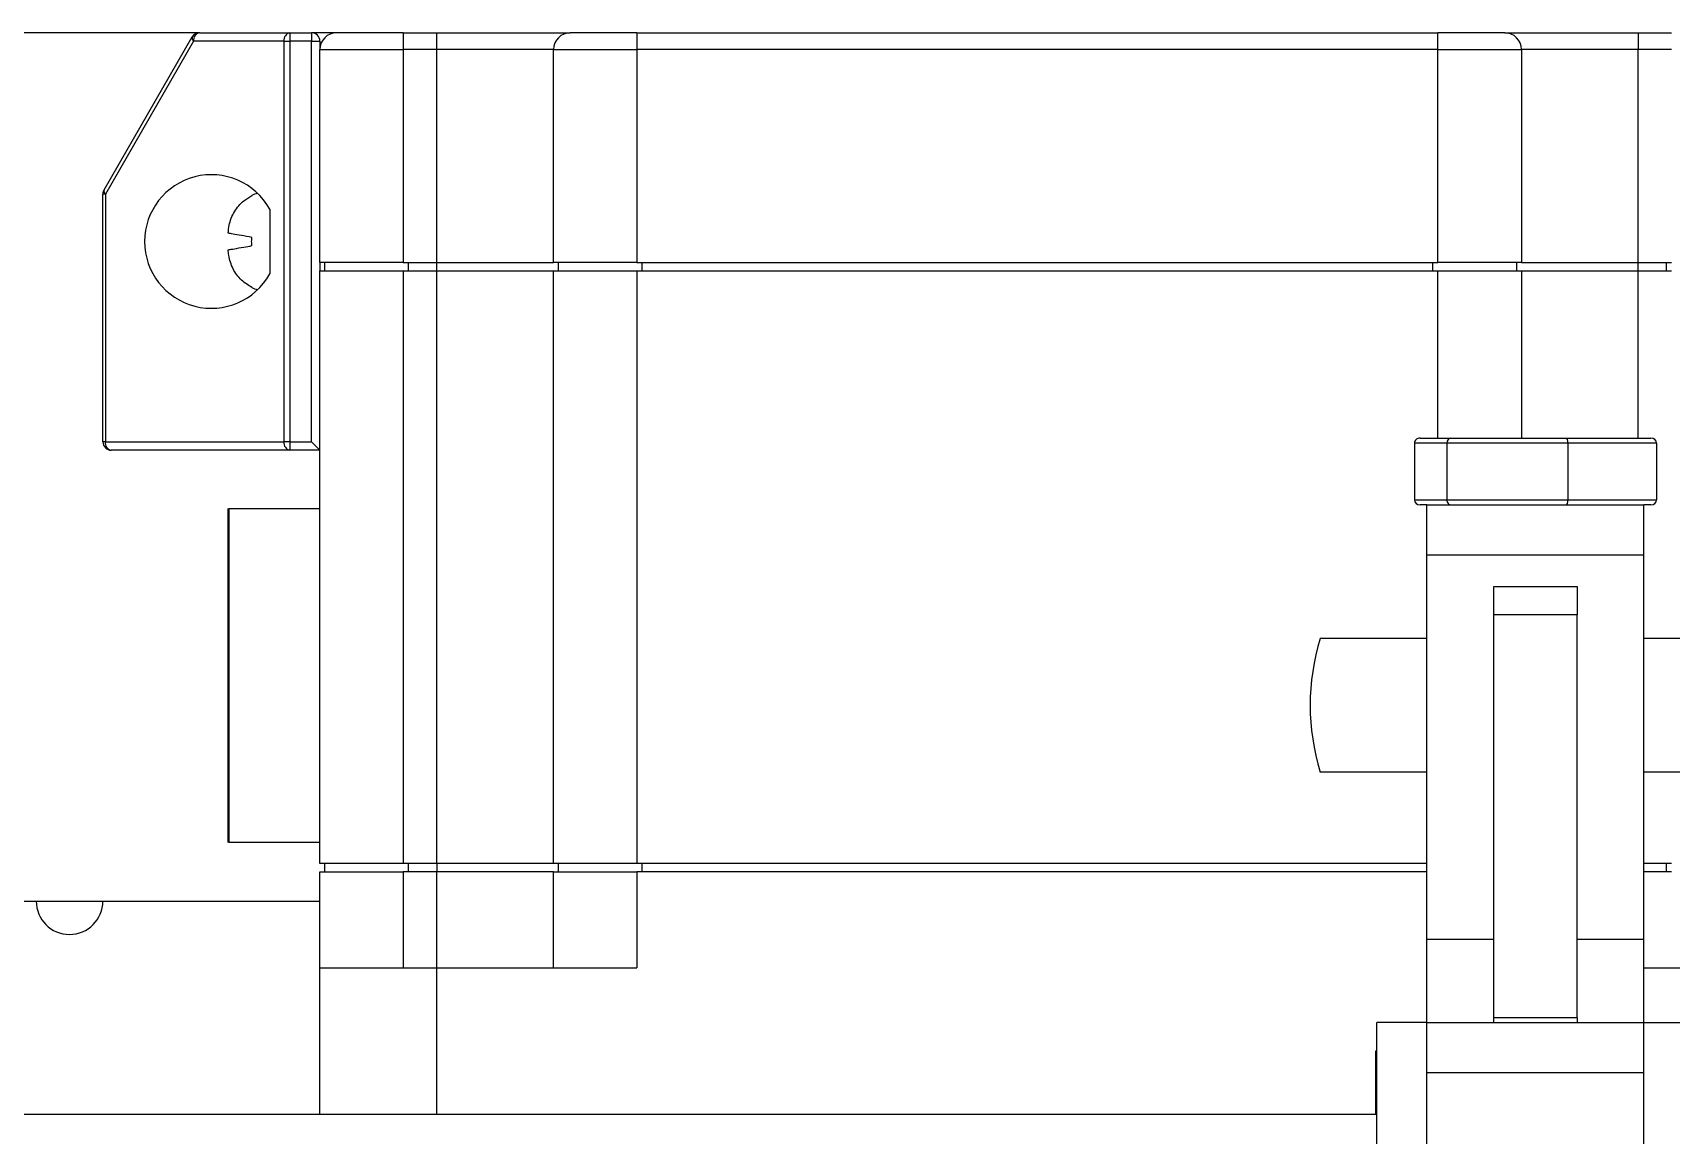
# Model space of a CAD drawing. Header units: millimetres. Extents: x -2889 to 8174, y 2447 to 8478.
# Drawn here: x 1609.78 to 1619.6, y 3402.79 to 3409.39 of the extents above; entities that cross this region are included whole.
import ezdxf

# ---------------------------------------------------------------- set-up
doc = ezdxf.new("R2010")
doc.units = ezdxf.units.MM

msp = doc.modelspace()

# ---------------------------------------------------------------- linework, layer by layer
at = {"color": 7, "linetype": 'Continuous', "lineweight": 25}
for p, q in [((1610.7787, 3409.3929), (1608.3999, 3409.3929)), ((1610.2066, 3408.4519), (1610.7354, 3409.3679)), ((1610.7787, 3409.3929), (1611.3206, 3409.3929)), ((1611.3206, 3409.3929), (1611.4499, 3409.3929)), ((1611.3206, 3409.3929), (1611.3206, 3409.3429)), ((1611.5999, 3409.3929), (1611.4499, 3409.3929)), ((1611.4499, 3409.3929), (1611.4499, 3409.3429)), ((1611.9999, 3409.3929), (1611.5999, 3409.3929)), ((1611.9999, 3409.3929), (1611.9999, 3409.2929)), ((1611.9999, 3409.3929), (1612.1999, 3409.3929)), ((1612.1999, 3409.2929), (1612.1999, 3409.3929)), ((1612.1999, 3409.3929), (1612.9999, 3409.3929)), ((1613.3999, 3409.3929), (1612.9999, 3409.3929)), ((1613.3999, 3409.3929), (1613.3999, 3409.2929)), ((1613.3999, 3409.3929), (1618.1999, 3409.3929)), ((1618.1999, 3409.2929), (1618.1999, 3409.3929)), ((1618.5999, 3409.3929), (1618.1999, 3409.3929)), ((1618.5999, 3409.3929), (1619.3999, 3409.3929)), ((1619.3999, 3409.3929), (1619.3999, 3409.2929)), ((1619.3999, 3409.3929), (1619.5999, 3409.3929)), ((1610.7434, 3409.3429), (1610.2145, 3408.4269)), ((1611.2852, 3409.3429), (1610.7434, 3409.3429)), ((1611.2852, 3406.9429), (1611.2852, 3409.3429)), ((1611.2852, 3409.3429), (1611.3206, 3409.3429)), ((1611.4499, 3409.3429), (1611.3206, 3409.3429)), ((1611.3206, 3409.3429), (1611.3206, 3406.9429)), ((1611.4499, 3406.9429), (1611.4499, 3409.3429)), ((1611.4499, 3409.3429), (1611.4999, 3409.3429)), ((1611.4999, 3409.3429), (1611.4999, 3409.2929)), ((1611.4999, 3409.2929), (1611.9999, 3409.2929)), ((1611.4999, 3408.0179), (1611.4999, 3409.2929)), ((1612.1999, 3409.2929), (1611.9999, 3409.2929)), ((1611.9999, 3409.2929), (1611.9999, 3408.0179)), ((1612.8999, 3409.2929), (1612.1999, 3409.2929)), ((1612.1999, 3408.0179), (1612.1999, 3409.2929)), ((1612.8999, 3409.2929), (1613.3999, 3409.2929)), ((1612.8999, 3408.0179), (1612.8999, 3409.2929)), ((1618.1999, 3409.2929), (1613.3999, 3409.2929)), ((1613.3999, 3409.2929), (1613.3999, 3408.0179)), ((1618.1999, 3408.0179), (1618.1999, 3409.2929)), ((1618.1999, 3409.2929), (1618.6999, 3409.2929)), ((1618.6999, 3409.2929), (1618.6999, 3408.0179)), ((1619.3999, 3409.2929), (1618.6999, 3409.2929)), ((1619.3999, 3408.0179), (1619.3999, 3409.2929)), ((1619.5999, 3409.2929), (1619.3999, 3409.2929)), ((1610.1999, 3406.9429), (1610.1999, 3408.4269)), ((1610.2145, 3408.4269), (1610.1999, 3408.4269)), ((1610.2145, 3408.4269), (1610.2145, 3406.9429)), ((1611.0928, 3408.4177), (1611.0917, 3408.4179)), ((1611.1999, 3408.3366), (1611.1999, 3407.9493)), ((1611.9999, 3408.0179), (1611.4999, 3408.0179)), ((1611.4999, 3408.0179), (1611.4999, 3407.9679)), ((1611.5299, 3407.9679), (1611.5299, 3408.0179)), ((1611.9999, 3408.0179), (1612.1999, 3408.0179)), ((1612.0299, 3408.0179), (1612.0299, 3407.9679)), ((1612.1999, 3408.0179), (1612.8999, 3408.0179)), ((1612.1999, 3407.9679), (1612.1999, 3408.0179)), ((1613.3999, 3408.0179), (1612.8999, 3408.0179)), ((1612.9299, 3407.9679), (1612.9299, 3408.0179)), ((1613.3999, 3408.0179), (1618.1999, 3408.0179)), ((1613.4299, 3408.0179), (1613.4299, 3407.9679)), ((1618.1699, 3407.9679), (1618.1699, 3408.0179)), ((1618.6999, 3408.0179), (1618.1999, 3408.0179)), ((1618.6699, 3408.0179), (1618.6699, 3407.9679)), ((1618.6999, 3408.0179), (1619.3999, 3408.0179)), ((1619.3999, 3407.9679), (1619.3999, 3408.0179)), ((1619.3999, 3408.0179), (1619.5999, 3408.0179)), ((1619.5699, 3407.9679), (1619.5699, 3408.0179)), ((1611.4999, 3404.4179), (1611.4999, 3407.9679)), ((1611.4999, 3407.9679), (1611.9999, 3407.9679)), ((1611.9999, 3407.9679), (1611.9999, 3404.4179)), ((1611.9999, 3407.9679), (1612.1999, 3407.9679)), ((1612.1999, 3404.4179), (1612.1999, 3407.9679)), ((1612.1999, 3407.9679), (1612.8999, 3407.9679)), ((1612.8999, 3404.4179), (1612.8999, 3407.9679)), ((1612.8999, 3407.9679), (1613.3999, 3407.9679)), ((1613.3999, 3407.9679), (1613.3999, 3404.4179)), ((1613.3999, 3407.9679), (1618.1999, 3407.9679)), ((1618.1999, 3407.9679), (1618.6999, 3407.9679)), ((1618.6999, 3407.9679), (1618.6999, 3406.9655)), ((1618.6999, 3407.9679), (1619.3999, 3407.9679)), ((1619.3999, 3407.9679), (1619.5999, 3407.9679)), ((1610.2145, 3406.9429), (1610.1999, 3406.9429)), ((1610.2145, 3406.9429), (1611.2852, 3406.9429)), ((1611.3206, 3406.9429), (1611.2852, 3406.9429)), ((1611.3206, 3406.9429), (1611.4499, 3406.9429)), ((1611.3206, 3406.9429), (1611.3206, 3406.8929)), ((1611.4499, 3406.9429), (1611.4999, 3406.8929)), ((1618.2532, 3406.9355), (1618.0592, 3406.9355)), ((1618.0592, 3406.9355), (1618.0592, 3406.5955)), ((1618.0926, 3406.9655), (1618.2777, 3406.9655)), ((1618.9782, 3406.9355), (1618.2532, 3406.9355)), ((1618.2532, 3406.9355), (1618.2532, 3406.5955)), ((1618.2777, 3406.9655), (1618.9692, 3406.9655)), ((1618.9692, 3406.9655), (1619.4756, 3406.9655)), ((1618.9782, 3406.9355), (1618.9782, 3406.5955)), ((1619.509, 3406.9355), (1618.9782, 3406.9355)), ((1619.509, 3406.9355), (1619.509, 3406.5955)), ((1611.3206, 3406.8929), (1610.2499, 3406.8929)), ((1611.4999, 3406.8929), (1611.3206, 3406.8929)), ((1610.9499, 3404.5429), (1610.9499, 3406.5429)), ((1610.954, 3406.5429), (1610.954, 3404.5429)), ((1618.0592, 3406.5955), (1618.2532, 3406.5955)), ((1618.1341, 3406.5655), (1618.0926, 3406.5655)), ((1618.1341, 3406.5655), (1619.4341, 3406.5655)), ((1618.1341, 3406.2655), (1618.1341, 3406.5655)), ((1618.2532, 3406.5955), (1618.9782, 3406.5955)), ((1618.9782, 3406.5955), (1619.509, 3406.5955)), ((1619.4756, 3406.5655), (1619.4341, 3406.5655)), ((1619.4341, 3406.2655), (1619.4341, 3406.5655)), ((1618.1341, 3406.2655), (1619.4341, 3406.2655)), ((1618.1341, 3403.9655), (1618.1341, 3406.2655)), ((1619.4341, 3403.9655), (1619.4341, 3406.2655)), ((1618.5341, 3406.0763), (1619.0341, 3406.0763)), ((1618.5341, 3405.9067), (1618.5341, 3406.0763)), ((1619.0341, 3406.0763), (1619.0341, 3405.9067)), ((1619.0341, 3405.9067), (1618.5341, 3405.9067)), ((1618.5341, 3403.4959), (1618.5341, 3405.9067)), ((1619.0341, 3403.4959), (1619.0341, 3405.9067)), ((1618.1341, 3405.7655), (1617.4947, 3405.7655)), ((1620.0735, 3405.7655), (1619.4341, 3405.7655)), ((1618.1341, 3404.9655), (1617.4947, 3404.9655)), ((1620.0735, 3404.9655), (1619.4341, 3404.9655)), ((1611.9999, 3404.4179), (1611.4999, 3404.4179)), ((1611.4999, 3403.7929), (1611.4999, 3404.3679)), ((1611.4999, 3404.3679), (1611.9999, 3404.3679)), ((1611.5299, 3404.3679), (1611.5299, 3404.4179)), ((1612.1999, 3404.4179), (1611.9999, 3404.4179)), ((1611.9999, 3404.3679), (1611.9999, 3403.7929)), ((1612.1999, 3404.3679), (1611.9999, 3404.3679)), ((1612.0299, 3404.4179), (1612.0299, 3404.3679)), ((1612.8999, 3404.4179), (1612.1999, 3404.4179)), ((1612.1999, 3404.4179), (1612.1999, 3404.3679)), ((1612.1999, 3403.7929), (1612.1999, 3404.3679)), ((1612.8999, 3404.3679), (1612.1999, 3404.3679)), ((1613.3999, 3404.4179), (1612.8999, 3404.4179)), ((1612.8999, 3403.7929), (1612.8999, 3404.3679)), ((1612.8999, 3404.3679), (1613.3999, 3404.3679)), ((1612.9299, 3404.3679), (1612.9299, 3404.4179)), ((1618.1341, 3404.4179), (1613.3999, 3404.4179)), ((1613.3999, 3404.3679), (1613.3999, 3403.7929)), ((1618.1341, 3404.3679), (1613.3999, 3404.3679)), ((1613.4299, 3404.4179), (1613.4299, 3404.3679)), ((1619.5999, 3404.4179), (1619.4341, 3404.4179)), ((1619.5999, 3404.3679), (1619.4341, 3404.3679)), ((1619.5699, 3404.3679), (1619.5699, 3404.4179)), ((1608.8239, 3404.1929), (1611.4999, 3404.1929)), ((1618.1341, 3403.9655), (1618.5341, 3403.9655)), ((1618.1341, 3403.4655), (1618.1341, 3403.9655)), ((1619.0341, 3403.9655), (1619.4341, 3403.9655)), ((1619.4341, 3403.4655), (1619.4341, 3403.9655)), ((1611.4999, 3402.9155), (1611.4999, 3403.7929)), ((1611.4999, 3403.7929), (1612.1999, 3403.7929)), ((1612.1999, 3403.7929), (1613.3999, 3403.7929)), ((1619.4341, 3403.7929), (1620.0999, 3403.7929)), ((1618.5341, 3403.4959), (1619.0341, 3403.4959)), ((1618.5341, 3403.4655), (1618.5341, 3403.4959)), ((1619.0341, 3403.4959), (1619.0341, 3403.4655)), ((1618.1341, 3403.4655), (1617.8341, 3403.4655)), ((1617.8341, 3402.6655), (1617.8341, 3403.4655)), ((1618.1341, 3403.4655), (1619.4341, 3403.4655)), ((1618.1341, 3403.1655), (1618.1341, 3403.4655)), ((1619.4341, 3403.1655), (1619.4341, 3403.4655)), ((1619.4341, 3403.4655), (1619.8341, 3403.4655)), ((1617.8341, 3403.2929), (1617.8249, 3403.2929)), ((1617.8249, 3403.2929), (1617.8249, 3402.9155)), ((1618.1341, 3403.1655), (1619.4341, 3403.1655)), ((1618.1341, 3401.7655), (1618.1341, 3403.1655)), ((1619.4341, 3401.7655), (1619.4341, 3403.1655)), ((1617.8341, 3402.9155), (1609.7239, 3402.9155))]:
    msp.add_line(p, q, dxfattribs=at)
at = {"color": 8, "linetype": 'Continuous', "lineweight": 25}
for p, q in [((1618.1999, 3406.9655), (1618.1999, 3407.9679)), ((1619.3999, 3406.9655), (1619.3999, 3407.9679)), ((1612.1999, 3402.9155), (1612.1999, 3403.7929))]:
    msp.add_line(p, q, dxfattribs=at)
at = {"color": 7, "linetype": 'Continuous', "lineweight": 25}
for centre, radius, start, end in [((1610.7583, 3409.3615), 0.0238, 164.18043, 231.08396), ((1610.7787, 3409.3429), 0.05, 90, 150), ((1610.7876, 3409.3492), 0.0446, 101.42175, 188.04947), ((1611.3294, 3409.3492), 0.0446, 101.42175, 188.04947), ((1611.4499, 3409.3429), 0.05, 0, 90), ((1611.5999, 3409.2929), 0.1, 90, 180), ((1612.9999, 3409.2929), 0.1, 90, 180), ((1618.5999, 3409.2929), 0.1, 0, 90), ((1610.8499, 3408.1429), 0.4, 28.95502, 331.04498), ((1610.2499, 3408.4269), 0.05, 150, 180), ((1610.2294, 3408.4454), 0.0238, 164.18043, 231.08396), ((1611.1999, 3408.1929), 0.25, 107.07958, 115.67911), ((1611.1999, 3408.0929), 0.25, 244.34572, 252.92042), ((1610.2499, 3406.9429), 0.05, 180, 270), ((1610.2587, 3406.9367), 0.0446, 171.95053, 258.57825), ((1611.3294, 3406.9367), 0.0446, 171.95053, 258.57825), ((1618.7841, 3405.3655), 1.35, 162.76471, 197.23529), ((1609.9999, 3404.1929), 0.2, 180, 270), ((1609.9999, 3404.1929), 0.2, 270, 0)]:
    msp.add_arc(centre, radius, start, end, dxfattribs=at)
for centre, major_axis, ratio, start_param, end_param in [((1618.0926, 3406.9355), (0.0335, 0), 0.896645, 1.570796, 3.141593), ((1618.2777, 3406.9355), (0, 0.03), 0.816734, 0, 1.570796), ((1618.9692, 3406.9355), (0, 0.03), 0.298534, 4.712389, 6.283185), ((1619.4756, 3406.9355), (0.0335, 0), 0.896645, 0, 1.570796), ((1618.0926, 3406.5955), (0.0335, 0), 0.896645, 3.141593, 4.712389), ((1618.2777, 3406.5955), (0, 0.03), 0.816734, 1.570796, 3.141593), ((1618.9692, 3406.5955), (0, 0.03), 0.298534, 3.141593, 4.712389), ((1619.4756, 3406.5955), (0.0335, 0), 0.896645, 4.712389, 6.283185)]:
    msp.add_ellipse(centre, major_axis=major_axis, ratio=ratio, start_param=start_param, end_param=end_param, dxfattribs=at)
for points, knots in [([(1610.9507, 3408.1928), (1610.9522, 3408.2087), (1610.9565, 3408.2535), (1610.9844, 3408.3233), (1611.0346, 3408.384), (1611.0761, 3408.4081), (1611.0928, 3408.4177)], [0, 0, 0, 0, 0.171402, 0.481418, 0.791847, 1, 1, 1, 1]), ([(1611.0928, 3408.1677), (1611.071, 3408.1716), (1611.0251, 3408.1797), (1610.9762, 3408.1883), (1610.9549, 3408.1921), (1610.9516, 3408.1926), (1610.9507, 3408.1928)], [0, 0, 0, 0, 0.274934, 0.577811, 0.883094, 1, 1, 1, 1]), ([(1610.9507, 3408.0931), (1610.9522, 3408.0934), (1610.9565, 3408.0941), (1610.9844, 3408.099), (1611.0346, 3408.1079), (1611.0761, 3408.1152), (1611.0928, 3408.1181)], [0, 0, 0, 0, 0.171402, 0.481418, 0.791847, 1, 1, 1, 1]), ([(1611.0928, 3407.8681), (1611.071, 3407.8814), (1611.0251, 3407.9094), (1610.9762, 3407.9777), (1610.9549, 3408.043), (1610.9516, 3408.0822), (1610.9507, 3408.0931)], [0, 0, 0, 0, 0.2749337, 0.577811, 0.8830945, 1, 1, 1, 1]), ([(1611.0928, 3408.1181), (1611.0918, 3408.1294), (1611.0903, 3408.146), (1611.0922, 3408.1625), (1611.0928, 3408.1677)], [0, 0, 0, 0, 0.67989, 1, 1, 1, 1]), ([(1611.0917, 3407.868), (1611.0915, 3407.8679), (1611.0909, 3407.8678), (1611.0921, 3407.868), (1611.0928, 3407.8681)], [0, 0, 0, 0, 0.362672, 1, 1, 1, 1]), ([(1610.954, 3406.5429), (1611.0004, 3406.5429), (1611.0928, 3406.5429), (1611.3037, 3406.5429), (1611.4473, 3406.5429), (1611.4999, 3406.5429)], [0, 0, 0, 0, 0.3888262, 0.7763574, 1, 1, 1, 1]), ([(1611.4999, 3404.5429), (1611.4079, 3404.5429), (1611.2468, 3404.5429), (1611.0583, 3404.5429), (1610.9892, 3404.5429), (1610.954, 3404.5429)], [0, 0, 0, 0, 0.394775, 0.69182, 1, 1, 1, 1])]:
    msp.add_open_spline(points, degree=3, knots=knots, dxfattribs=at)

doc.saveas('drawing.dxf')
